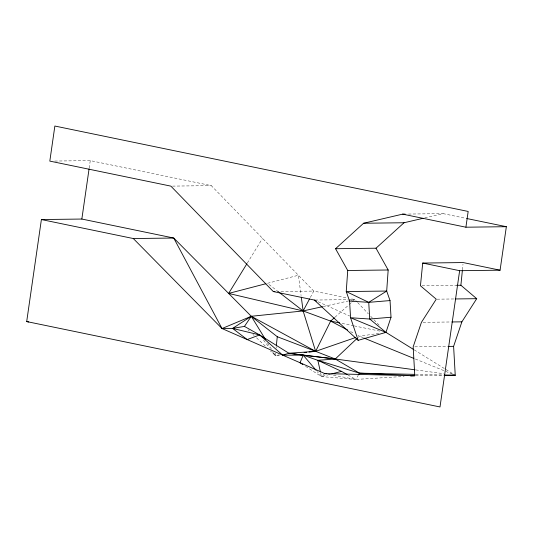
<?xml version="1.0" encoding="UTF-8"?>
<svg xmlns="http://www.w3.org/2000/svg" width="533" height="533" viewBox="0 0 533 533"><rect width="100%" height="100%" fill="white"/><g stroke="black" fill="none" stroke-linecap="round" stroke-linejoin="round"><path stroke-width="0.4" stroke-dasharray="2.67 2" d="M462.431 269.858L462.997 264.181M275.581 353.106L275.328 355.558L279.439 355.131M276.087 348.189L276.261 346.557M89.191 168.022L90.264 160.613L211.301 185.631L313.764 291.071L346.75 297.887M310.346 297.461L313.764 291.071L277.446 291.524M305.569 366.311L321.459 376.591L355.751 379.436L358.236 375.252M247.319 263.062L262.536 238.351M358.196 337.349L359.402 336.21L378.716 333.418M324.797 373.586L321.459 376.591L317.168 371.554M334.99 317.222L348.609 305.076M349.228 304.523L351.7 302.311M352.32 301.758L354.798 299.553L357.063 301.938M329.494 374.499L321.459 376.591L320.593 372.72M424.768 217.91L443.103 213.633L465.809 218.323M323.311 306.495L349.954 300.619M350.761 300.439L354.798 299.553L349.968 298.553M279.325 354.885L275.328 355.558L270.484 350.987M328.868 374.359L355.751 379.436L404.134 376.425M54.766 161.053L90.264 160.613M172.505 186.11L211.301 185.631M408.438 214.059L443.103 213.633M422.096 285.735L456.761 285.308M315.176 300.046L348.196 299.633M349.022 299.626L354.798 299.553M437.08 299.173L454.416 298.96M423.082 322.318L451.145 321.972M414.814 346.83L447.833 346.417M415.613 375.752L443.683 375.405M415.613 374.393L443.683 375.005M415.793 369.915L443.736 373.706M342.039 323.411L353.426 325.736M354.238 325.903L380.262 331.213M363.24 337.769L357.929 335.43M415.374 359.015L452.171 374.013M318.121 301.751L349.775 316.042M350.561 331.553L354.245 333.491M347.942 374.999L355.751 379.436M414.234 349.881L453.117 373.946M278.493 291.851L267.473 283.309L298.393 275.255L301.078 295.535M248.085 329.834L249.291 330.98M252.928 334.411L254.134 335.55M256.56 337.835L265.641 346.41M357.63 302.537L368.396 313.877M370.662 316.262L373.493 319.247M374.059 319.84L379.723 325.81M263.555 340.087L269.438 347.822M272.383 351.693L275.328 355.558L273.609 352.753M267.599 342.932L271.464 349.248"/><path stroke-width="0.8" d="M405.133 214.099L402.662 214.133L363.593 223.247L335.55 248.718L347.729 270.498L346.243 291.551L349.581 301.078L350.574 317.741L358.156 340.34L385.959 332.372L413.528 349.441M335.55 248.718L375.998 248.211L388.171 269.991L386.691 291.051L390.029 300.572L391.022 317.242L385.959 332.372L384.346 332.605M466.622 218.49L506.35 226.698L500.081 270.191L463.164 262.562L422.716 263.062L420.444 285.761L436.254 299.186L421.43 322.338L413.168 346.85L414.794 375.765L410.69 376.018M444.509 375.392L455.235 375.259L453.61 346.35L461.878 321.839L476.702 298.687L460.892 285.255L462.351 270.664M276.341 345.737L277.273 336.729L251.283 316.282L173.738 238.038L81.842 219.043L41.394 219.549L26.697 321.552M81.842 219.043L89.078 168.841M500.081 270.191L459.639 270.691L439.998 406.959L26.65 321.552L28.722 321.979M402.662 214.133L465.902 227.205L468.174 211.448L54.866 126.035L49.816 161.113L170.86 186.13L273.316 291.571L314.35 300.052L316.609 301.072M334.371 317.775L330.66 321.093L315.636 351.34L309.053 352.033M309.586 298.88L303.124 310.946L315.636 351.34L335.257 359.002L359.475 373.16L414.794 375.765L324.797 373.586L222.008 328.535L133.297 238.537L41.394 219.549M358.649 374.552L359.475 373.16L414.787 374.373M347.609 330.007L330.66 321.093L303.124 310.946L228.63 293.423L246.886 263.768M133.297 238.537L173.738 238.038L222.008 328.535L232.588 328.408L244.447 326.403L251.283 316.282L303.124 310.946L322.498 306.675M244.447 326.403L259.624 334.931L288.913 353.259L303.224 355.171L317.841 360.328L335.257 359.002L356.99 338.488M375.998 248.211L404.041 222.747L423.175 218.283M414.974 369.809L335.257 359.002L303.224 355.171L282.71 355.138L259.624 334.931L247.192 339.574L232.588 328.408L251.283 316.282L315.636 351.34L355.498 337.556M349.581 301.078L368.736 302.351L386.691 291.051L346.243 291.551L368.736 302.351L390.029 300.572M222.008 328.535L251.283 316.282L265.454 339.428M282.71 355.138L288.913 353.259L315.636 351.34L277.273 336.729M228.63 293.423L265.887 283.723M331.906 373.873L341.546 371.361L347.23 374.592M304.116 352.546L306.588 352.293M391.022 317.242L369.729 319.02L350.574 317.741L385.959 332.372L369.729 319.02L368.736 302.351M363.593 223.247L404.041 222.747M465.902 227.205L506.35 226.698M347.729 270.498L388.171 269.991M456.761 285.308L460.892 285.255M273.316 291.571L274.968 291.551M455.242 298.953L476.702 298.687M451.971 321.959L461.878 321.839M448.659 346.41L453.61 346.35M444.509 375.025L455.235 375.259L452.77 374.926M288.913 353.259L335.257 359.002M324.797 373.586L326.423 373.893M330.66 321.093L339.601 322.918M422.716 263.062L459.639 270.691M232.588 328.408L259.624 334.931M320.426 371.947L317.841 360.328L359.475 373.16M364.006 338.082L413.835 358.389M317.841 360.328L341.546 371.361M302.804 364.525L300.046 362.74L303.224 355.171L316.096 370.295M279.139 292.351L303.124 310.946L301.298 297.154M314.35 300.052L358.156 340.34"/></g></svg>
